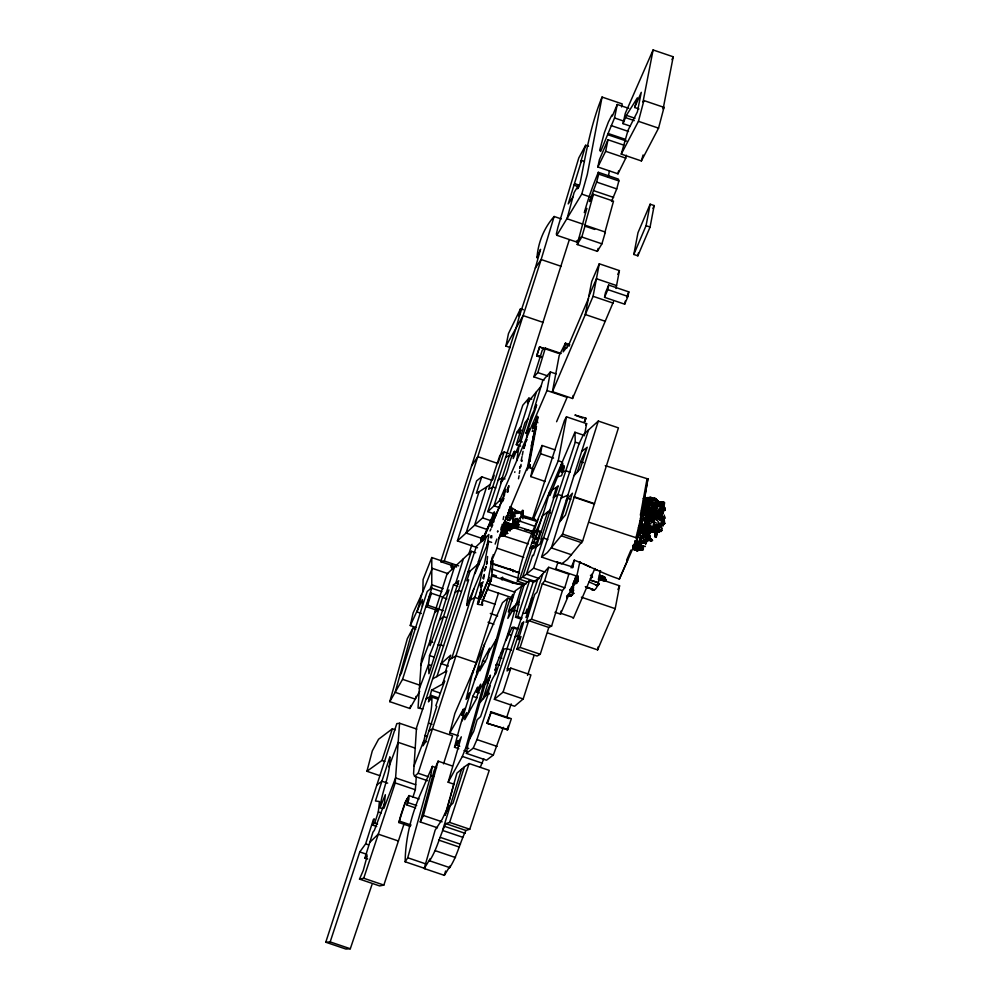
<?xml version="1.0" encoding="UTF-8"?>
<svg xmlns="http://www.w3.org/2000/svg" width="999" height="999" viewBox="0 0 999 999"><rect width="100%" height="100%" fill="white"/><g stroke="black" fill="none" stroke-linecap="round" stroke-linejoin="round"><path stroke-width="1.5" d="M425.287 868.606L405.157 861.775C405.419 837.424 411.8 813.336 421.603 791.308L432.33 766.395L436.65 767.856M662.724 523.476L664.697 523.538L663.411 520.854L664.697 523.538L663.773 522.827L664.26 519.917L661.438 519.33L659.977 520.167M514.373 522.415L515.871 518.394L514.16 526.361L512.899 527.784M496.428 514.61L487.812 511.675L499.475 500.724L526.585 437.837C527.572 426.186 533.928 416.009 536.6 404.907L531.293 416.258L525.924 433.454L528.459 428.758M572.639 594.03L573.601 593.044L571.64 591.845L569.855 592.444L566.783 597.839L568.256 594.28M637.3 538.561L636.188 540.646L635.963 545.629L638.324 543.468L637.787 540.134M648.663 513.711L649.75 511.376L648.426 512.3L647.489 511.638L648.026 508.304L645.554 510.839L644.792 509.515L645.891 508.703L646.64 509.74M641.445 530.556L641.495 533.154L643.044 533.941L643.019 535.464L643.681 534.565L642.956 537.762L643.681 534.565M649.35 529.245L650.461 528.234L650.174 529.732L647.677 528.921L644.442 524.562L646.54 523.876L648.388 520.579L649.999 519.792L650.711 516.908L651.935 518.194L650.873 520.167L652.322 517.719L654.083 517.782L652.522 516.071M419.73 691.345L409.902 708.491L389.772 701.66L395.154 692.307L399.8 675.749L401.311 673.338L422.315 606.393L422.427 599.487L410.277 625.561L416.021 627.522M410.277 625.561L413.136 612.887L422.852 591.758L423.101 579.52L431.78 557.542L441.845 560.963M643.306 508.316L643.768 505.944L645.729 506.281L645.779 507.967L648.776 507.942L648.713 504.233L650.474 502.06L651.623 505.019L651.523 507.455L650.486 508.254L653.221 505.169L655.868 506.543L659.153 505.419M649.462 512.824L650.262 510.651L648.363 514.935L645.704 516.308L646.553 518.006L645.916 520.104L643.618 520.904L643.344 519.667L641.545 519.517L640.009 521.466M431.78 557.542L431.768 588.211L402.56 679.32L395.154 692.307L415.272 699.138L416.059 696.378M510.139 517.744L509.565 520.504L507.567 519.905L507.192 517.844M648.938 513.124L650.087 516.108L648.938 513.124L650.262 510.776M656.568 531.518L655.494 529.795L658.291 530.931L657.18 531.543L656.905 530.644L655.819 531.655L655.868 536.638L656.93 534.552L656.53 532.767L655.494 530.956L653.808 530.382L656.568 531.518L660.564 531.168M653.546 517.869L652.547 516.795L654.757 516.833L650.736 518.956L648.601 522.752L647.827 521.578L644.692 522.627L647.502 518.394L648.326 518.006L648.813 519.642L646.865 520.167L645.791 516.933L647.377 518.993L648.326 518.006M637.287 548.751L637.1 551.123L638.311 550.149L637.287 548.751L637.1 551.123L640.122 549.35L640.434 542.757L638.623 542.07L636.55 543.244L636.813 544.655M637.125 546.141L638.836 547.315L640.371 544.318L639.535 546.99L640.434 542.757L637.125 546.141L640.122 549.35M491.645 537.887L491.795 535.739M511.313 516.995L510.539 517.332L511.163 515.671L511.088 517.919L507.417 516.945L505.844 518.918L506.718 515.646L503.683 526.673L501.923 529.258L498.876 538.523L497.015 548.151L491.858 560.402L488.049 580.107L477.497 604.108L478.409 604.42L482.505 605.007L481.693 603.546L491.371 579.42L493.131 560.689L491.858 560.402M601.96 579.47L601.997 580.344L601.96 579.47L600.149 579.432L600.649 580.344M427.522 780.694L414.585 776.31L413.561 773.825L416.508 727.771L476.411 546.341L488.848 534.49L487.1 545.192M517.407 513.036L515.272 512.387L518.581 512.112L514.135 513.536L512.787 516.795L511.363 515.709L512.125 511.126L510.389 507.804L527.697 466.483L535.739 423.626L534.952 430.094M504.97 490.284L502.859 498.913L492.345 523.651M649.075 498.938L648.076 498.926C649.225 495.454 644.767 500.487 643.206 498.663L647.814 498.426L650.287 496.928L653.446 499.001L654.233 498.002L655.294 498.426L657.929 501.061L657.067 500.174M657.305 527.622L657.242 528.995L656.231 527.46L658.94 526.311L649.025 526.248L648.139 527.072L651.798 529.345L653.059 528.908L653.096 527.122L654.732 525.624L656.93 526.236L655.844 527.784L652.21 528.346M507.767 514.385L503.821 523.326L502.959 528.583M534.702 424.8L535.289 425.262L534.365 427.31L537.986 416.808L537.25 421.453L536.5 420.129L537.2 416.358L537.612 417.357L532.517 428.921L533.641 423.888L532.979 428.608M549.712 491.508L537.774 519.53L532.105 537.487C541.183 524.138 545.292 507.017 549.712 491.508L574.924 432.242L583.553 435.164M422.864 708.965L418.032 708.041L421.416 659.727L427.497 634.865L447.065 573.913L471.428 551.286L475.736 552.747M641.346 528.633L641.42 527.46L640.659 528.071L641.346 528.633L641.42 527.46M654.77 525.886L654.832 524.912L653.821 525.836L656.93 526.236L653.895 525.724M642.32 550.274L643.418 548.201L642.32 550.274L640.172 548.801M655.669 516.745L655.831 518.294L654.757 517.919L655.956 518.469L652.397 518.768L651.473 521.378L648.838 521.49M518.581 512.112L518.031 513.311L514.135 513.536L512.562 513.011L512.087 511.988L512.799 511.55L513.349 514.735L511.863 514.373M650.224 511.65L649.35 511.5L652.422 510.864L652.422 508.741L651.51 512.212L655.182 505.494L654.283 505.594L653.646 510.164L651.036 513.124L650.224 511.65L651.947 510.177M646.528 526.548L646.615 525.262L645.329 525.536L645.092 526.71L639.947 527.884M432.729 678.821L445.467 671.665L449.225 659.79L451.748 658.341L470.304 600.299L470.566 596.59M639.035 546.665L639.597 545.941L638.511 545.691L638.611 544.33L638.836 547.315L639.984 547.514L639.522 550.062L638.311 549.25L634.353 550.162L636.575 547.802M513.099 520.204L514.273 521.078L512.637 522.602L513.449 523.801L513.973 521.903L513.174 519.63L514.135 521.216L512.749 523.713L510.302 524.413L511.388 525.174L510.801 525.636L508.166 526.023L512.662 525.349L514.373 526.673L515.896 525.724L517.02 523.401L517.37 518.431L518.319 519.68L516.645 522.352L515.322 527.747L514.622 528.309L513.349 525.799L512.287 527.897L511.688 525.499L512.075 523.913L513.349 523.414L512.1 524.975M642.644 532.729L642.832 531.068L642.644 532.729L641.171 532.28L640.159 529.87M367.744 859.053L364.872 858.079L367.245 855.818L363.261 870.479L359.515 879.095L363.723 878.246L395.217 782.929L399.575 723.239L396.803 723.626L325.774 942.219L345.904 949.05L350.299 948.75L371.953 884.677M412.924 797.09L415.347 789.759L416.271 777.01M511.85 513.936L511.363 515.709L512.387 515.259M503.608 530.544L501.86 530.556L503.259 530.756L504.795 533.066L506.593 531.381L504.795 533.066L504.795 535.052L504.32 535.801L502.997 533.891L502.01 536.201L500.711 536.026L501.136 535.314M645.329 546.528L642.457 546.028L639.148 542.307L641.907 538.274L641.82 535.976L643.044 533.941M658.453 504.707L657.417 505.207L656.106 503.221L648.376 501.635L644.105 503.721L646.765 501.823L646.565 499.562L644.467 501.098L644.218 499.887L643.543 500.786M643.93 524.438L645.267 524.562L643.718 524.762L644.78 523.676L647.015 524.25L647.102 522.09L642.569 524.999L643.818 525.499L644.842 524.587M511.388 525.174L509.84 525.586L508.866 529.358L506.068 531.88L504.383 530.581L505.332 527.185L503.508 525.836L507.592 525.349L507.23 523.039L507.904 525.249M515.397 510.139L515.284 511.55L515.397 510.139L510.576 507.055M640.659 528.071L642.869 525.112L641.708 525.973L641.808 527.26L643.581 531.368L641.146 530.656L640.297 529.383L638.736 529.982L641.77 530.144L640.134 531.318L641.833 529.957L642.207 531.468L641.833 529.957L643.119 530.257L642.207 531.468L643.169 533.316L644.043 534.552L645.779 534.677L644.043 534.552L644.767 532.679L644.043 534.552M656.83 530.731L654.72 536.625L656.081 537.362L655.744 534.602L656.83 530.731L651.698 529.782M508.828 512.237L508.766 512.962L507.979 512.649L508.828 512.237L507.729 515.434L512.375 516.258M572.027 594.73L570.679 595.454L571.128 596.066L571.528 594.892M642.145 523.014L642.17 521.74L641.171 521.803L640.334 522.252L641.895 523.464L639.697 523.851L640.334 522.939L642.145 523.014L641.171 521.803M656.73 511.351L656.618 512.649L656.73 511.351L655.606 510.839L654.869 513.911L652.222 513.548L654.058 515.109L656.48 514.473M522.302 514.66L522.427 510.214L522.814 515.496L535.339 519.48M604.383 580.968L605.844 580.819L604.882 577.31L600.149 579.432L603.958 580.918L605.544 579.87L602.335 580.382L601.723 579.108L602.734 576.81L599.412 575.886M382.892 808.691L380.02 807.716L385.339 794.717L383.941 808.303L395.579 777.909L415.709 784.739M647.677 528.921L647.764 527.947L645.329 525.536M532.779 468.806L528.171 467.307L534.702 432.667L532.667 438.623M376.685 826.485L372.377 825.024L374.7 823.026L378.309 811.962L379.408 801.523L375.462 800.986L389.885 756.792C390.621 774.675 381.993 790.396 380.02 807.716M483.266 535.988L482.305 536.251L482.967 538.286L483.266 535.988L485.489 536.75L482.117 536.788L480.694 541.933L481.568 539.098L481.043 540.434L482.305 540.871M438.399 697.864L431.206 695.416L428.484 701.885L431.618 690.147L442.495 684.103L444.73 681.031L435.826 705.719L436.738 706.443L425.237 742.419L422.952 745.803C425.562 729.382 432.779 714.26 431.793 697.102L437.537 699.05M604.557 577.922C606.056 577.697 602.085 576.96 600.761 576.498L604.557 577.922L604.62 577.272L601.823 577.322L599.912 576.011L600.174 574.987M652.884 530.132L654.845 533.229L655.544 533.054L654.72 536.625M656.455 535.839L655.044 535.614L656.081 537.362L655.544 533.054L655.119 534.902L656.593 536.613M644.904 539.735L646.54 541.495L645.504 541.745L644.904 539.735L647.739 539.035L649.313 540.097L646.728 538.136L645.454 535.739L643.194 535.789L644.655 533.591L650.374 536.863L648.101 534.415L649.025 535.789M654.083 529.782L657.754 531.068L659.702 530.257L657.255 529.595L657.429 527.047L658.653 525.998L658.491 527.272M512.649 511.288L511.163 511.051L511.313 509.702M429.533 655.569L428.571 664.56L428.921 673.713L458.778 580.706L453.496 584.852L443.544 616.645A74.113 7.655 -71.3 0 1 432.092 649.238L429.533 655.569L433.853 657.03M507.992 518.231L507.567 519.905M526.585 437.837L546.977 390.534L550.374 371.953L556.118 373.901M654.982 530.569L654.245 528.184L653.396 530.219L658.915 530.257M511.213 517.532L512.999 516.558L511.213 517.532L511.326 516.633M642.207 531.468L641.783 530.457L641.171 532.28L643.468 530.819L643.169 533.316L648.126 537.587L649.825 537.05L649.288 537.674L648.613 535.988L646.803 535.427L645.179 536.201L644.492 534.64M644.293 533.191L644.417 532.117L645.304 534.29L642.22 530.956L644.805 530.719L645.179 532.242L645.641 531.256L644.417 529.645L642.906 530.619L643.581 531.368L643.069 529.994L644.742 529.033L644.567 526.261L645.092 526.71M645.591 539.547L648.613 539.51L650.923 541.133L650.749 540.147L650.337 541.133L652.459 540.409L650.299 538.486L652.459 540.409L651.086 540.871L649.163 539.423L647.677 540.509L645.591 539.547L646.852 540.771L646.003 541.021L645.641 544.63M661.438 519.33L662.587 517.407L662.612 520.879L659.228 519.542M506.343 526.248L506.493 525.024M647.215 535.064L649 537.325L650.112 536.788L648.588 534.065L648.476 530.706L649.962 529.482M513.349 514.735L511.975 513.873L512.125 511.126L511.163 511.051L510.389 507.804M491.995 571.703L492.47 567.919M634.665 548.538L635.027 540.796L635.864 542.944L633.054 545.342L633.628 546.79L634.889 546.678L635.302 548.813L634.665 548.538L636.775 549.038M640.434 544.642L640.434 542.757M602.335 580.382L604.645 580.357L605.019 577.772L602.996 577.534L602.11 576.261L601.023 577.01L602.697 575.836L600.237 576.86L601.56 576.773M655.706 534.977L655.856 533.828L655.119 534.902M507.405 668.556L507.092 670.953L510.789 668.106L530.919 674.937L523.189 698.963L514.61 706.256L494.355 699.3L515.147 636.638L518.119 635.926L507.405 668.556L510.277 669.542M504.795 489.398L503.621 496.453L504.82 489.522M499.213 538.498L500.437 535.089L504.32 532.43L501.173 532.567L503.996 532.167L503.971 533.628L503.171 533.154M572.639 567.819L573.488 563.948M644.343 499.925L647.889 478.908L637.524 537.737L619.467 579.045C604.008 574.188 589.373 566.058 574.263 560.139L572.727 567.057L556.705 561.925M646.178 537.637L646.84 537.212L645.941 536.301L646.091 538.274L647.739 539.035L645.891 539.46L645.504 541.745M481.58 539.435L482.455 539.885L482.317 538.973L482.879 540.097L482.255 539.423L483.141 537.275M505.044 490.297L504.383 495.329L504.233 494.006M648.751 510.264L648.95 508.691L655.257 505.794M655.182 506.268C655.394 508.116 654.632 505.469 656.206 506.218L656.905 507.517L656.518 506.381L652.459 504.782L656.106 503.221L655.794 500.212L653.483 499.413L651.111 500.949L652.871 500.749L653.059 499.3L651.111 500.949L651.623 497.627L649.562 498.326M514.622 528.309L514.198 526.223L515.934 527.36L514.622 528.309L514.198 526.223M600.374 570.641L598.339 579.57M654.108 507.417L654.308 505.944L651.623 505.019L650.611 503.421M661.813 529.97L661.962 528.933M473.813 588.985L470.304 600.299M663.573 505.856L664.21 504.283L663.124 501.723L660.489 504.258L656.493 504.033L658.428 502.372L661.8 501.785L664.535 502.797L663.124 501.723L660.814 502.909L661.201 504.383L662.474 504.557L664.535 502.797L662.737 506.63L660.139 506.293L659.59 505.232M511.388 524.787L512.312 524.775L506.593 524.637L506.443 525.636L507.042 523.913L505.044 529.482L506.256 530.556L505.669 531.53M633.915 547.489L633.004 548.851L633.915 547.489L633.391 546.403L632.866 547.015M503.396 727.334L493.344 755.019L486.513 760.214L466.383 753.383L467.807 745.192L503.558 618.918L509.078 601.723L512.712 594.48L512.212 599.45L508.341 611.9L519.318 601.398L515.546 617.245L521.303 619.193M528.296 465.934L529.133 466.221L529.308 464.997L530.382 464.685L529.133 466.221L530.519 467.757M486.813 563.473L487.587 556.505M478.708 564.847L479.208 561.438L478.459 561.463C474.113 576.086 468.194 590.059 466.77 605.469L484.365 564.26L488.723 541.383L491.658 542.382M512.287 527.897L512.662 525.349L514.223 524.962M528.546 466.021L529.27 461.088L529.895 461.301M545.229 481.493L530.856 476.61L540.609 453.733L542.032 445.479L554.969 449.862M640.721 543.768L642.357 542.932L643.606 539.497L646.54 541.495L644.755 541.883L643.93 543.256L640.109 543.244M648.975 516.545L649.188 515.234L647.989 515.009L646.303 518.181M513.349 520.204L513.761 523.526L513.361 522.19L512.637 522.602L513.886 522.702L513.449 523.801M431.206 695.416L430.494 699.949L431.793 697.102M649.899 508.941L643.206 508.916L642.744 510.701L644.08 511.151L647.964 507.342L649.675 507.917L649.899 508.941L645.366 507.867L644.467 509.015L645.754 509.328L645.366 507.867M505.831 490.497L506.031 489.285M504.62 523.051L507.692 524.75L504.62 523.051L504.907 521.316L516.608 526.673M508.016 529.308L510.189 530.656L509.602 529.47L508.016 529.308L508.229 530.444L510.189 530.656M663.773 522.827C665.709 520.154 663.036 519.955 664.697 523.538M507.292 529.495L508.866 529.358L507.292 529.495L507.092 530.706L508.316 527.185L510.801 525.636L505.444 527.897L505.157 526.798L506.081 526.048L504.42 525.199L503.821 523.326M645.117 505.332L645.317 504.133L647.464 502.672L650.474 502.06L647.477 502.872L646.278 502.185L645.554 503.596L642.707 504.882M658.391 527.559L658.653 525.998M658.254 525.949L658.353 526.71L660.589 526.298L658.753 528.146L658.728 527.26L660.214 526.648L661.363 521.503M651.473 521.378L649.924 518.806L649.45 520.442L651.473 521.378L651.66 520.254M488.573 580.544L489.085 577.559M517.295 452.347L514.423 451.373L513.199 458.553L519.318 444.543L516.645 460.914M648.601 522.752L650.711 516.908M651.635 528.608L651.336 530.294L653.059 528.908L652.797 530.094L650.174 529.732M660.551 507.305L661.151 506.056L660.489 506.88L660.489 504.258M405.157 861.775L407.729 857.766L430.756 775.461L432.33 766.395M497.714 531.868L497.889 530.844L497.415 531.668M655.943 503.046L655.806 501.198M656.393 511.476L656.106 513.111L655.406 511.8L656.393 511.476L662.1 512.949L661.226 511.388L659.889 511.213L662.861 510.227M522.727 510.939L523.351 510.551L522.614 515.034M653.933 520.354L653.358 522.952L656.156 515.284L658.453 513.698L659.989 514.348L656.156 515.284M486.588 564.522L487.025 562.025M507.342 529.732L506.481 530.919L506.63 529.832L507.067 532.155L506.006 532.392L505.294 534.153L505.569 532.654L506.83 531.98M646.553 518.006L647.689 515.784L648.351 517.544L645.916 520.104M649.675 511.613L647.989 515.009L651.086 516.171L647.24 516.033L647.377 518.993L644.517 518.419L642.195 515.222L641.246 515.434L641.595 518.531L642.469 519.767L644.455 519.53L644.967 520.704L645.591 517.657L644.517 518.419L642.894 515.934M655.594 536.076L655.282 534.79M500.811 529.782L501.311 527.06M535.826 421.228L536.213 419.118M643.406 510.576L644.417 512.2L643.406 510.576L648.563 512.062L649.874 510.801L649.375 511.613M643.144 505.981L643.955 504.395L645.317 504.133L644.48 505.244L645.242 506.968L647.477 506.818L648.713 504.233M507.992 489.36L507.455 492.245L508.728 485.776L507.455 492.245L508.566 487.137M518.206 524.05L518.643 524.999L518.206 524.05L517.295 524.55L517.619 525.649L518.219 524.288L518.643 524.999L517.295 524.55L518.056 521.815M501.723 527.222L502.297 524.163M503.146 519.58L503.721 516.52M613.486 301.686L572.577 398.489L552.447 391.658L559.203 355.482L565.434 343.156L569.755 344.618M572.577 398.489L573.139 395.467M644.805 530.719L644.255 531.48L642.906 530.619L644.879 527.497L642.257 528.271L639.123 526.935L641.67 525.412L640.784 527.759L639.248 527.897M480.507 593.019L481.068 590.047M522.34 455.157L523.064 451.311M566.495 416.833L564.46 420.454L532.917 517.582L533.291 519.517L558.266 460.751L566.495 416.833L586.625 423.663L584.353 435.776M644.33 540.609L643.905 542.857L642.357 542.932M483.628 579.058L484.365 575.162M645.404 503.184L644.018 505.307L643.806 503.908L645.404 503.184L644.018 505.307L643.806 503.908L645.404 503.184L646.453 504.27M665.147 508.641L662.637 506.168L660.839 506.468L662.012 505.881L665.147 508.641L664.822 510.402L659.64 509.877L657.367 510.876L656.318 509.59L656.78 507.092L655.444 507.03L654.407 508.404L653.571 507.917M415.634 807.966L407.005 805.032C410.564 783.815 399.375 821.228 398.876 822.552L410.389 826.448M483.004 567.432L480.207 580.544L418.156 773.263L414.585 776.31M474.525 680.107L477.809 673.126L479.27 666.246C470.467 693.081 461.188 719.58 454.533 747.277L458.853 748.738M519.293 473.489L519.88 470.442M520.454 467.407L521.041 464.36M502.035 580.007L502.584 577.135M621.603 106.943L622.19 103.896L602.06 97.065L587.287 174.525L581.755 194.106L556.843 235.302L576.972 242.133L580.107 237.038M530.856 476.61L532.542 467.794L542.032 445.479M525.973 584.053L517.345 581.131C520.704 559.615 528.946 539.298 537.774 519.53M565.434 343.156L563.174 351.873L568.931 344.455L588.486 298.426M608.279 176.798L609.44 170.717M552.447 391.658L593.081 296.303L599.288 263.786L619.405 270.617L616.008 288.486M548.951 495.479L549.999 495.454L559.927 470.879L561.088 464.76M604.557 297.34L605.419 292.807L608.691 285.065L628.821 291.895L627.946 296.441L624.687 304.171L604.557 297.34L607.817 289.61L608.691 285.065M664.023 107.38L663.111 108.966L673.226 56.781L653.096 49.95L642.981 102.135L643.893 100.549L664.023 107.38L658.553 128.147L641.383 160.939L621.253 154.108L628.046 130.232L637.387 111.876L641.271 92.333L634.64 107.48L638.948 108.953M633.828 254.458L637.974 232.717L650.149 204.196L654.17 205.557L650.074 227.048L637.849 255.831L633.828 254.458L646.053 225.687L650.149 204.196M624.687 304.171L625.262 301.149M637.849 255.831L638.411 252.934M547.627 632.904L597.614 649.874L598.189 646.828M597.614 649.874L615.197 608.666L619.567 585.789L600.449 579.308M518.493 478.758L519.08 475.761M573.438 585.651L575.137 582.792L573.438 585.651L573.526 588.174L572.215 589.323L573.751 590.372L572.777 588.923M554.994 612.237L560.514 614.11L576.823 576.161L579.82 561.95L581.156 563.136M640.384 515.072L646.378 482.554L647.127 479.045L647.889 478.908M662.774 510.477L664.822 510.402L662.774 510.477L662.562 509.403L659.64 509.877L659.165 511.75L662.1 512.949M477.497 604.108L481.918 584.939L481.93 586.088M504.42 523.314L505.182 520.766L503.771 524.562M525.374 442.832L524.175 448.176M654.607 516.92L654.982 515.097L657.567 513.411L662 513.661L661.425 514.31L661.438 512.05L654.869 513.911L654.507 513.111L655.481 512.837L655.756 514.26L654.32 512.25M660.926 518.743L662.05 517.507L661.825 514.997L661.001 517.307L656.818 515.684L658.453 515.047M523.613 448.588L525.162 444.105M647.964 507.342L646.715 507.504L646.503 508.516L645.342 506.318L643.493 507.529M518.319 519.68L517.32 523.114L516.645 522.352M617.257 104.47L612.362 116.009L611.937 115.072L608.366 122.065L604.395 132.642L599.675 150.374L600.674 151.423L614.535 117.957L617.257 104.47L628.758 108.367M660.039 514.985L660.464 518.206L659.09 519.068L661.475 515.072L661.001 517.307L658.853 515.709L657.704 516.995L657.454 516.033L659.303 515.259L658.141 515.134M510.239 347.552L505.931 346.079L508.466 333.604L520.529 308.778L523.401 309.752M490.297 581.918L490.709 580.257M626.348 155.245L625.761 158.129L617.981 173.814L597.852 166.983L605.631 151.299L607.979 139.76L623.801 145.13M560.514 614.11L561.163 610.913M656.543 535.551L656.867 533.941M492.482 521.278L494.23 514.597L495.154 515.122M663.811 517.919L662.861 518.456L664.672 518.206L662.849 518.244L664.672 518.206L662.849 518.244L664.647 517.37L664.21 515.034M597.852 166.983L599.388 159.728L607.979 139.76M617.981 173.814L618.593 170.916M638.948 549.637L639.148 548.651L638.311 550.149M491.133 578.384L491.895 574.825M521.166 460.664L522.052 456.531M584.914 421.128L585.864 418.169L584.415 421.765L585.864 418.169L574.9 415.047L582.729 418.156M492.245 556.992L490.796 563.598L491.845 559.815M630.207 126.086L623.026 123.639L625.274 113.424L653.096 49.95M645.816 529.745L646.99 527.035L646.316 528.121L647.002 528.821L647.764 527.947L647.24 530.082L648.176 529.882L647.764 527.947L645.816 529.745L645.354 529.058L646.653 526.573M482.642 541.283L482.954 539.935M491.67 522.502L494.193 511.938L483.341 538.898L490.546 522.415M646.378 537.025L646.091 538.274L644.555 538.086L645.454 535.739L646.852 537.849L652.459 540.409M507.879 530.032L507.517 526.86M507.729 529.87L509.178 530.294L509.602 529.47M508.603 511.288L509.065 509.315M647.015 524.25L647.277 523.151L645.554 525.074L644.442 524.562M657.567 513.411L658.666 514.36L661.188 513.099L661.438 512.05L660.039 512.812M407.005 805.032L408.853 799.275L408.966 795.579L405.094 802.509L400.986 814.66A35.852 3.696 -71.3 0 0 398.876 822.552M508.166 528.846L509.652 528.021L507.979 529.383L508.578 527.11M598.314 421.054L562.537 534.09L547.327 552.597L541.545 557.067L561.675 563.898L567.457 559.428L582.654 540.921L618.431 427.884L598.314 421.054L583.478 434.478L578.97 443.993L541.545 557.067M648.613 512.587L646.84 514.373L647.989 511.825L649.75 511.376M483.878 597.752L491.371 579.42L490.584 580.819M512.974 570.691L513.099 571.603L512.974 570.691L491.97 563.811M648.426 512.3L646.341 514.497L645.304 513.211L645.741 511.438L647.052 513.623L646.341 514.497L644.343 514.36L644.13 512.737L645.741 511.438M459.74 746.253L456.868 745.279L458.079 740.471L454.533 747.277M520.529 308.778L518.731 315.846L520.392 312.6L516.196 327.572L440.721 561.65L456.531 567.02M508.641 527.122L509.79 526.585L509.727 525.511L509.203 527.397L509.727 523.926L510.139 525.062L507.704 522.864L508.016 524.625L508.828 523.701L511.101 524.75L509.727 524.875L509.727 523.926L509.54 524.55M479.358 692.819L476.486 691.845L477.684 687.112L472.777 696.328L468.144 713.573L464.735 719.68L466.67 712.662L461.75 721.191M642.582 512.225L642.819 511.301L643.905 511.538L642.582 510.864L644.168 511.338L643.244 511.625M599.575 578.196C598.438 581.643 597.24 591.845 591.82 589.959M652.871 500.749L653.483 499.413L655.794 500.212M458.416 735.826L449.8 732.904L454.845 713.523L502.447 602.759L507.804 598.239L510.676 599.213M464.423 766.845L456.943 773.114L444.992 815.309L448.239 807.704L453.022 803.071L464.423 766.845L469.093 763.536L489.223 770.366L469.755 829.245L465.934 830.469L445.804 823.638C439.747 835.738 437.112 849.312 429.582 860.801L449.712 867.631C457.242 856.143 459.877 842.569 465.934 830.469M594.705 229.433L584.64 226.024L585.239 225.25L605.369 232.08L601.922 243.831L597.352 251.348L577.222 244.518L586.8 208.404L584.353 212.6C588.074 198.789 592.869 185.614 598.326 172.303L618.456 179.133L618.868 180.944L616.745 188.898L611.5 201.511M598.326 172.303L598.738 174.113L596.615 182.068L589.46 201.561L593.381 194.318L613.511 201.149L604.77 232.854L605.369 232.08M597.352 251.348L598.126 248.401M531.218 445.929L534.702 432.667M488.661 652.285L489.76 648.114L482.717 660.714L479.72 670.941L486.913 658.341L488.661 652.285L496.391 639.235L507.804 598.239M621.253 154.108L638.436 121.316L643.893 100.549M652.384 500.949L650.724 500.449L651.036 499.3L652.609 500.836M379.857 775.674L366.92 771.278L372.302 750.886L378.559 739.26L392.37 728.808L395.254 729.794M602.06 97.065C590.684 124.725 585.764 154.37 579.994 183.741L578.945 186.838L577.522 188.811L578.733 184.827L574.125 192.532L567.032 218.744L582.842 224.113M593.381 194.318L584.64 226.024M453.921 784.19L448.164 782.242L461.313 736.825L456.868 745.279M450.561 796.278L454.021 783.466M602.909 577.434L604.62 577.272L601.76 578.159M421.728 594.555L417.058 611.975L421.366 613.436M514.735 527.422L515.934 527.36L515.322 527.747L516.196 525.374L517.707 528.134L518.631 524.587L517.594 521.915M635.089 542.757L635.439 541.47L634.677 541.421L635.214 543.394L633.703 544.692M647.951 497.427L647.389 499.587L648.264 500.212M640.859 531.605L640.309 533.666L638.386 535.064L641.82 535.976M437.5 827.809L420.242 821.952L434.028 770.866L438.124 761.163L452.497 766.046M420.242 821.952L423.426 815.471L438.124 761.163M429.582 860.801L430.094 858.903L424.225 868.518L444.355 875.349L449.5 866.932M446.291 812.162L450.199 797.677M449.712 867.631L450.224 865.733M650.724 500.449L654.008 499.95L654.382 498.551L656.293 498.813L655.369 498.751L654.957 500.137L656.755 500.287L654.857 500.586L658.166 500.774L655.219 502.085M663.274 510.664L663.798 508.703M468.044 698.388L469.53 692.956L466.071 699.387L472.977 670.991M517.494 611.338L514.622 610.364C509.877 629.37 503.596 647.389 496.053 665.334L496.69 664.31L499.575 665.284M547.827 539.547L543.518 538.074L540.946 539.023L550.399 509.877L542.32 516.096L534.115 541.883L531.818 542.944L519.655 579.258L517.345 581.131M644.929 533.641L644.705 534.428L646.353 535.576L649.063 535.614L645.754 533.366L645.304 534.29M399.8 675.749L412.912 628.196L415.784 629.17M487.375 684.178L490.434 675.199L483.079 698.838L488.811 692.295L480.594 716.583L477.135 719.804L473.738 731.305L469.58 738.998M533.866 582.167L529.258 580.644L521.753 586.288L514.21 610.938L514.622 610.364M389.772 701.66L407.317 638.686L412.912 628.196M409.902 708.491L410.739 705.494M515.896 525.724L517.445 525.711M501.923 529.258L503.533 525.174M476.56 672.589L484.503 644.293M520.054 519.817L521.603 513.861L518.081 512.549M496.391 639.235L465.859 747.564L462.362 756.43L448.164 782.242M646.203 504.358L646.79 502.497L647.752 502.947L645.391 500.112L646.54 499.825M644.343 514.36L644.08 515.334L647.839 514.298L647.652 513.186M634.64 107.48L637.374 97.827L626.398 115.347L623.026 123.639M521.066 513.561L521.665 514.36L522.302 512.112L520.442 512.612L522.789 512.986L515.259 510.364M635.014 546.353L635.077 549.075M651.523 518.556L652.984 516.62M641.383 160.939L643.081 154.97M508.441 453.471L504.133 451.998L499.9 455.369L488.636 489.273L492.819 486.963L495.691 487.949M424.225 868.518L435.127 830.169L442.107 819.467L446.128 810.963M444.355 875.349L445.591 871.016M662.05 519.28L662.587 517.407L664.198 520.354L663.074 521.028M508.528 527.847L508.941 526.448M480.157 702.359C488.224 694.043 489.298 681.743 496.066 673.114L503.946 649.013L507.017 648.626L511.326 650.087M468.144 713.573L476.298 699.063L480.644 684.153L476.486 691.845M496.69 664.31L494.942 670.379L496.528 668.331L494.617 674.4M649.213 533.816L647.851 533.154L647.989 534.053L649.425 533.079L647.265 533.216M577.222 244.518L581.793 237L585.239 225.25M464.622 715.958L461.738 714.984L463.474 709.04L449.8 732.904M480.257 767.332L483.778 758.853M572.777 197.215L568.206 203.908L581.568 160.552L584.44 161.526M511.988 527.46L511.413 529.333L509.777 528.896L511.675 529.158M662.312 510.801L663.386 512.699L662.325 514.66M487.812 511.675L522.777 405.244L528.921 398.139L531.793 399.113M536.713 418.906L537.2 416.358M588.561 146.241L585.676 145.267L580.669 162.138L581.568 160.552M550.374 371.953L542.707 380.731L541.058 386.226L528.995 400.886L519.093 432.38L520.941 429.757L516.296 444.68L520.616 446.141M600.399 571.016L599.85 570.941M644.692 522.627L647.027 522.564L647.34 520.392L649.999 519.792L647.502 518.394M548.801 627.447L540.247 654.258L537.062 656.031L516.933 649.2L520.117 647.427L528.671 620.616L531.48 619.23L542.282 583.766L544.617 580.956L548.713 567.307L568.843 574.138L564.747 587.787L562.412 590.609L551.61 626.061L548.801 627.447L528.671 620.616L526.086 622.377L534.727 594.368L536.925 592.245L542.857 573.726L548.713 567.307M519.555 315.447L535.339 268.019L540.546 249.325L536.987 257.817C538.061 242.557 543.98 227.959 554.145 216.496L561.326 218.931M554.145 216.496L541.146 259.528L444.28 561.001L440.721 561.65M498.401 462.038L569.343 239.648M529.133 466.221L529.632 465.109M519.855 444.842L536.388 391.933M534.24 408.666L541.058 386.226M535.277 430.244L536.438 426.411L529.857 461.288L529.02 461.725L529.27 461.088M372.377 825.024L374.288 818.893L373.451 819.355L365.634 843.88L359.765 851.935L330.169 941.92L325.774 942.219M543.931 380.294L533.866 376.873L537.837 372.577L545.342 348.114L561.163 353.484M516.296 444.68L519.405 440.959L524.987 422.689L528.371 418.281M513.861 606.493L512.674 610.352L507.854 618.369L510.164 610.164L513.036 611.138M518.781 601.86L524.1 584.977M577.372 472.003L580.544 461.638L587.187 447.177L580.194 468.931L573.963 475.724L551.361 547.914L571.49 554.757M364.872 858.079L372.977 832.092L374.35 830.369L384.365 803.72M644.43 541.633L643.93 543.256L645.017 541.558M480.507 585.439L482.105 582.667L480.656 585.776M487.862 693.381L490.197 685.801M529.557 580.706L517.757 616.62L515.546 617.245M635.776 549.912L636.088 548.888L635.851 550.137L634.353 550.162L635.764 548.389L636.863 549.288M652.01 500.437L651.061 500.187L651.835 497.664M658.016 518.144L656.58 517.12L656.143 518.444L659.952 524.4L657.454 526.523L654.807 524.3L657.854 526.81L657.23 528.846L658.091 529.545M489.997 484.527L486.513 487.062L474.6 525.237L457.392 540.909L477.522 547.739M654.557 507.542L655.182 505.494L650.324 507.754L651.435 508.991L653.633 508.616L651.947 507.579L652.21 508.528M486.513 487.062L479.033 491.77L466.071 533.041L481.893 538.411M463.436 558.641L455.806 582.979L458.678 583.953M533.866 376.873L542.257 350.199L545.342 348.114M515.147 636.638L522.864 613.423L525.586 613.224L526.96 609.178L528.034 609.028L531.306 598.975L532.592 597.689L525.973 617.482L528.346 615.234M573.963 475.724L588.548 429.895M560.988 520.204L567.869 498.276L572.427 493.206L565.422 515.022L559.428 522.127M436.363 610.077L426.298 606.668L430.07 594.717L431.406 593.244L441.471 596.653M426.298 606.668L427.622 605.194L431.406 593.244M432.742 642.295L429.857 641.321L430.082 645.641L439.448 620.079L448.938 589.922L442.569 597.414L433.953 624.6L429.857 641.321L420.616 665.446M461.538 769.367L442.557 830.431L462.687 837.262M646.54 523.876L647.102 522.09M457.392 540.909L476.635 480.844L481.743 476.835L491.795 480.244M445.954 593.818L454.208 567.832M478.459 561.463L486.363 536.488M522.302 512.112L522.102 512.749L523.214 510.564M528.921 398.139L527.422 402.809L528.995 400.886M511.663 601.535L515.022 590.971L521.753 586.288M554.695 496.715L558.266 485.839L556.468 487.45L553.134 497.889L557.979 494.443L575.287 442.145L574.924 432.242M468.668 554.607L471.965 544.318M492.744 479.67L494.155 475.262M504.133 451.998L482.579 517.894L474.6 525.237L487.537 529.632M536.663 355.981L539.585 346.94L536.663 355.981L540.971 357.442M520.766 426.748L516.858 432.305L500.661 482.692C509.465 474.225 507.817 461.188 514.423 451.373M449.225 659.79L450.711 655.169L441.171 663.623L448.351 666.058M479.12 597.077L480.906 591.508M472.327 674.375L498.513 592.981M528.284 582.18L519.655 579.258L526.448 574.188L532.617 555.219L533.429 555.644L547.577 512.075L550.461 513.049M531.306 598.975L537.799 579.058L542.857 573.726M494.355 699.3L503.059 692.132L510.789 668.106M516.933 649.2L520.991 636.55L518.294 639.685L523.788 621.865L521.89 623.226L517.432 636.388M501.673 481.356L494.018 505.819L499.762 507.767M443.531 763.848L452.572 735.776L432.442 728.945L428.946 730.856M549.587 510.964L553.933 497.614M602.11 578.846L604.245 579.957L605.019 577.772M442.495 684.103L446.803 670.941L445.467 671.665M534.34 535.239L531.818 542.944L537.562 544.905M536.101 546.715L533.229 545.741L532.629 546.503L522.589 577.172L535.539 581.568M571.703 586.913L570.192 589.572L571.166 590.621L570.304 590.347L570.666 589.223M366.92 771.278L382.005 760.426L392.37 728.808M481.743 476.835L476.361 493.269L479.033 491.77M419.98 707.991L471.428 551.286M436.875 676.71L468.681 579.77L466.833 580.819L470.029 571.141L477.422 564.56M505.244 531.256L505.044 529.482L504.383 530.581M557.442 476.835L561.55 475.724L564.323 467.445L564.06 465.684L561.288 472.34L562.937 463.711L559.927 470.879M486.813 723.201L491.208 711.862L511.338 718.693L507.754 729.632L486.813 723.201L507.754 729.632M522.864 613.423L533.179 582.055L537.799 579.058M487.637 722.801L491.208 711.862M506.93 730.032L508.279 725.936M527.534 675.386L534.053 655.531M575.074 577.859L575.786 581.618L575.324 582.055L574.35 580.481L572.827 583.866L576.573 583.341L577.797 581.63L573.826 582.092L576.573 583.341L573.851 583.553M359.515 879.095L379.645 885.926L383.853 885.077L404.208 823.426M541.758 538.686L539.984 544.068L536.5 546.59M469.093 763.536L449.625 822.414L445.804 823.638M422.315 606.393L427.247 591.458L430.107 589.073L431.668 584.765L443.169 588.673M525.387 442.994L526.698 439.872M538.049 539.635L535.177 538.661L538.236 531.243L540.372 531.068L534.977 547.577L532.217 548.713L533.229 545.741M466.383 753.383L473.214 748.189L476.948 739.572L514.073 627.31L518.394 628.771M506.805 717.07L511.176 703.87M539.398 578.583L526.448 574.188L533.591 568.181L557.979 494.443L562.287 495.904M555.569 569.442L557.904 562.487M646.852 531.605L645.641 531.256L646.852 531.605L646.84 530.344M642.694 531.093L644.567 526.261L640.771 530.919L643.131 530.569L644.642 532.929L641.97 530.107L641.383 530.719M507.729 515.434L510.002 508.379L512.375 509.652M513.161 519.218L513.923 517.007M652.921 505.294L657.866 504.57L656.243 503.021L655.394 504.857L656.243 503.021L656.493 504.033M484.99 594.705L481.693 603.546M652.559 501.585L650.936 500.499L649.712 501.885L651.623 497.627L650.174 500.761L649.737 500.024M647.989 511.825L647.839 514.298M502.684 532.405L503.259 530.756L504.982 531.331L505.581 532.679M604.695 579.757L605.844 580.819L604.395 579.607L605.019 577.822M482.305 536.251L481.306 538.286M642.819 511.301L647.489 511.638L648.95 508.691L647.315 512.112L646.927 511.113M645.154 533.166L644.705 534.428L649.063 535.614M662.262 511.113L662.949 510.489M492.357 521.316L494.605 512.487M654.008 499.95L654.62 498.239L653.121 499.712M660.214 526.648L662.275 523.476L661.887 520.829L659.44 517.994L663.686 523.538L659.777 524.937M632.767 548.726L634.015 546.915L636.338 548.426M660.526 526.535L660.826 525.699L661.937 528.209L660.376 530.019M656.331 508.329L655.157 508.716L655.469 510.289L656.78 507.092L655.444 507.03L654.407 508.404M507.455 525.187L507.23 523.039M526.111 441.308L526.848 439.373M650.923 541.133L651.56 539.435L650.574 538.761M388.861 766.845L398.176 742.344L415.422 748.201M643.144 513.374L643.993 511.725L642.844 512.862L644.08 512.612M644.555 515.172L645.416 514.585L645.254 515.809L646.815 515.472L643.044 514.722L641.246 515.434L642.644 515.297L643.406 513.286L647.514 509.128L647.976 510.277M535.539 422.639L537.175 419.817M645.666 528.234L645.354 529.058L646.341 529.27L647.34 528.009M419.355 688.561L428.571 664.56L431.443 665.534M514.76 472.415L514.86 471.753M482.367 583.641L483.129 581.655M648.339 500.487L650.024 500.936L646.565 499.562L646.765 501.823L647.851 502.872L645.666 502.859L645.504 499.75M414.011 765.971L423.763 740.771L426.635 741.745M648.139 527.072L647.827 521.578M663.498 519.48L664.035 520.267L663.423 519.655L664.497 518.369M634.877 547.452L634.278 548.975L635.014 547.702M645.292 508.891L645.342 506.318L643.968 507.567M662.861 520.479L663.136 518.119M450.824 567.12L451.91 564.373M481.306 597.602L487.987 580.869M503.808 534.29L504.32 535.801L506.106 532.392L505.194 532.305L505.294 534.153M482.742 578.196L484.228 574.45M574.263 560.139L571.103 567.894M491.633 519.143L482.967 538.286M422.852 591.758L432.267 568.319L448.076 573.688M484.752 570.466L486.138 567.032M602.247 576.935L602.697 575.836M643.468 530.819L643.294 531.318M660.839 506.468L662.012 505.881L658.516 510.614L659.165 511.75L662.687 511.426L662.137 510.177M653.358 526.985L654.832 524.912L654.882 526.311M484.165 571.041L486.014 566.52M504.483 523.139L502.522 527.947L503.758 526.323L504.045 527.959M651.435 508.991L650.312 511.001L652.422 510.864M502.897 498.126L493.019 521.64M652.497 529.045L649.65 528.671L648.176 529.882L645.829 528.546L645.017 530.506L643.581 530.831M502.659 501.411L504.008 498.176M493.818 515.521L494.493 512.537M626.635 297.053L628.821 291.895M520.579 466.171L519.692 468.269L520.616 465.846M512.025 528.558L512.849 526.598M474.925 573.713L488.723 541.383M652.959 208.416L654.17 205.557M645.816 511.263L645.891 508.703L647.489 511.638M617.944 589.597L619.567 585.789M599.288 263.786L591.733 281.418L585.264 314.51L605.394 321.341M588.886 296.353L596.428 278.721L616.558 285.552M496.903 538.998L495.142 544.093M617.794 274.375L619.405 270.617M626.623 560.164L630.943 550.087M655.918 506.993L654.532 507.904L655.918 506.993L657.017 508.354L656.78 507.092M527.122 470.104L528.221 467.582M480.244 585.314L481.331 582.804L480.469 587.075L481.568 585.277M480.144 599.113L481.98 594.842M556.593 421.728L567.107 397.365L546.977 390.534M594.243 569.979L573.314 618.369L572.24 617.22L560.277 613.086M635.938 537.986L641.907 513.249L637.237 538.099L589.66 522.489M645.916 522.777L645.304 521.291M671.99 59.603L673.226 56.781M627.584 560.164L619.243 579.17M638.623 542.07L637.012 543.868M534.215 427.06L536.238 423.801M491.57 527.572L492.757 524.875M518.219 524.288L517.619 525.649L518.581 524.338M638.885 532.529L639.61 530.919L637.574 532.342M498.876 538.523L500.437 535.089M514.073 627.31L512.1 627.484L505.844 640.684M640.684 543.656L639.66 545.891L638.511 545.691M655.644 502.684L656.231 501.423L655.619 501.748M663.786 518.094L664.51 516.533L663.898 517.519L664.647 517.37M653.533 518.506L653.846 516.221M645.779 507.967L646.278 502.185M656.693 530.469L654.907 530.469L657.854 530.007L659.964 530.769L657.18 531.543L655.556 530.044L656.755 529.657L657.754 531.068L659.29 529.582M640.571 515.984L642.095 513.773L641.695 512.962L643.481 512.499M645.829 528.546L647.102 531.293L646.59 533.316L649.924 533.853L648.726 532.979M660.302 516.858L662.05 517.507L660.739 519.48L662.025 517.395L660.501 516.858L663.249 516.645M527.509 431.556L528.908 428.658M489.997 530.956L490.971 528.921M645.242 506.968L647.24 505.656L647.464 502.672M504.907 521.316L504.47 522.215L505.382 521.54M658.89 525.774L658.416 527.809L658.94 526.311L657.854 526.81M656.355 533.891L656.543 532.617L655.731 532.542L656.668 533.329L655.706 533.666L654.308 531.668L655.819 531.655M643.831 501.211L645.916 500.399L644.043 500.836L644.692 500.249M655.781 507.392L657.754 507.867M517.02 523.401L518.518 521.466L520.691 520.904L518.031 521.116L516.958 522.652L518.231 522.14M646.178 543.081L645.891 539.46M461.738 714.984L465.334 707.929M575.973 576.823L576.61 575.511L578.221 576.323L578.259 578.583L575.449 579.37M646.565 511.001L647.514 509.128M638.511 537.512L637.3 536.7L638.511 537.512L640.409 537.025L641.907 538.274L643.056 536.013M509.028 526.548L509.577 525.474M646.091 504.72L646.703 503.546L647.24 505.656M505.019 533.566L505.556 532.542M522.065 515.659L522.714 516.446L521.216 516.945L521.815 515.809L522.964 518.793M658.466 528.908L658.728 527.26M650.287 518.543L649.25 517.732L650.224 515.884M659.09 519.068L660.339 517.145L660.464 518.206L662.025 517.395M649.35 511.5L650.087 507.155L650.799 508.254M657.479 516.633L658.653 516.046L656.156 516.595L657.754 517.47L659.577 517.045L656.156 516.595M585.676 145.267L578.783 157.929L557.904 227.372L556.331 234.066L556.843 235.302M511.088 517.919L509.565 520.504M654.707 529.482L655.544 527.984L654.52 527.297L654.707 529.482L653.496 529.258M505.931 346.079L523.114 315.609L543.244 322.44M656.48 499.325L656.118 499.05M656.805 526.048L657.03 522.927M653.009 511.925L652.035 512.862L653.858 510.427M585.726 425.249L586.625 423.663M662.25 522.539L662.112 523.101M506.73 530.831L507.43 529.607M478.409 670.791L481.081 666.146M641.695 510.114L643.206 508.916M635.302 548.813L634.914 545.879M485.526 683.653L489.31 677.16M648.95 530.481L648.014 530.094L648.251 531.093L654.67 532.479L654.532 531.118L652.996 530.919M478.459 691.67L484.677 681.043L487.549 682.017M646.865 520.167L647.639 518.843M661.937 522.377L660.776 524.363L661.6 524.512M662.125 523.201L664.248 523.126L663.686 523.538L663.411 520.854M648.326 497.627L647.677 500.212M647.677 540.509L645.953 542.307L648.613 539.51M644.867 509.14L645.829 507.542M573.601 593.693L573.601 593.044M645.179 536.201L647.027 535.039L648.039 536.051M638.935 550.199L639.635 549.05L638.274 549.875L635.539 548.414L634.852 545.966L635.002 547.352M605.844 580.819L604.395 579.607L604.407 577.559M662.737 506.63L664.21 504.283M640.184 540.659L639.148 542.307L640.184 540.659L639.597 543.256L636.188 540.646L637.1 542.432L636.55 543.244L637.387 543.606L636.513 543.169L638.161 542.407L635.864 542.944M502.01 536.201L502.747 533.591M637.1 542.432L637.774 541.383M645.391 500.112L643.818 501.96L645.441 502.709M646.016 499.213L646.54 498.401M471.54 465.984L477.797 456.668L497.927 463.499M660.139 506.293L662.587 503.796L658.428 502.372M535.339 268.019L541.146 259.528L561.276 266.358M663.361 519.193L661.213 520.679L663.823 520.566L662.936 519.792L664.198 520.354M641.395 545.192L640.971 545.791L644.155 546.465M532.579 430.806L532.192 431.356L533.066 431.044M643.306 516.883L642.469 516.258L643.381 514.985M647.976 516.358L648.788 515.234L647.24 516.033M649.687 519.667L648.601 520.304L650.736 518.956M641.495 533.154L638.386 535.064M644.992 521.99L646.628 520.292M659.515 526.798L661.176 525.711M648.613 535.988L648.214 536.525L649.825 537.05M505.581 533.828L507.592 533.379L506.368 532.567L505.619 534.003M655.906 532.579L656.056 531.568M513.336 522.452L514.01 521.603L513.361 522.19M579.82 561.95L580.332 562.587M566.308 500.199L567.869 498.276L570.741 499.25M651.872 500.749L653.059 499.3L653.109 500.437L651.111 500.949M656.331 530.182L655.544 527.984L657.142 529.333L659.64 529.695L656.331 530.182L658.865 530.656M656.331 514.173L656.78 514.997L659.128 514.085L658.066 514.785M490.946 537.112L490.422 537.737L490.859 535.826M641.907 538.274L643.131 536.838M492.994 514.635L493.681 512.687M505.631 525.761L506.593 524.637M662.474 504.557L663.948 502.872M661.463 506.693L662.562 509.403L660.926 508.516L662.911 506.406L664.535 507.355L663.249 507.717M651.798 529.345L653.271 527.984L655.844 527.784L656.518 526.885L655.157 527.697L656.593 526.461M503.846 535.551L504.845 534.428L502.747 535.039L503.846 535.551L504.395 533.99M639.123 526.935L640.122 525.824L641.57 525.911M655.406 511.8L654.532 512.774L655.669 513.361M506.368 532.567L505.856 533.129L505.194 532.305M507.979 529.383L509.652 528.021M645.666 503.971L646.59 502.972M513.074 527.522L514.173 525.349L515.896 525.599M640.197 518.194L641.595 518.531L641.333 515.384L643.406 513.286M633.378 547.027L634.44 546.428M506.88 529.97L508.116 528.658M655.506 502.472L657.33 500.549L655.906 500.724M646.103 503.671L646.49 506.193L647.814 504.945L648.463 506.018L646.965 507.717L645.741 507.042L646.715 507.504M653.234 507.042L654.308 505.944M656.78 514.997L658.453 513.698L660.139 514.473L657.954 513.811M654.957 500.137L656.293 498.813L656.368 499.762M369.817 842.332L378.259 834.165L398.389 840.996M535.626 531.63L537.637 529.695M647.889 520.529L649.999 519.792L649.1 520.467M599.7 571.428L600.536 570.654M491.67 561.788L492.295 561.201M649.924 511.588L648.601 512.799L649.825 512.549L650.973 513.986L650.112 514.71M508.841 524.925L509.94 523.951L510.239 526.598L532.954 533.903M645.554 503.596L646.79 502.497M572.215 589.323L573.314 587.574M512.962 516.258L514.085 515.297M634.889 546.678L634.34 547.165L635.539 548.414M434.727 612.662L438.836 609.178L443.144 610.639M663.598 520.454L661.912 521.016M658.241 531.668L660.689 530.981L659.115 531.967L658.903 531.106L659.115 531.967M439.448 620.079L443.544 616.645L446.416 617.619M501.286 652.784L503.246 651.161M513.711 514.51L514.922 513.511M525.586 613.224L527.897 611.351M641.146 530.656L641.77 530.144M658.503 529.795L659.39 529.083L661.9 530.544L660.264 530.432L661.101 531.518L660.314 531.056M645.754 509.328L642.744 510.701M654.382 498.551L651.535 500.312L653.259 500.037L650.411 500.012M376.873 784.964L381.93 781.193L387.687 783.141M581.593 451.461L586.463 447.889M651.523 502.772L650.948 503.184L653.783 502.547M646.94 525.499L648.801 525.037L649.025 526.248L652.372 526.723L653.746 526.048M648.388 508.816L649.675 507.917M646.003 503.421L645.429 503.808L646.415 504.133M639.785 544.792L639.984 547.514M656.418 504.195L657.542 503.446M647.989 534.053L649.425 533.079M644.642 514.885L645.866 515.234M652.522 518.269L654.757 516.833L652.547 516.795M502.997 527.11L505.157 526.798M470.841 599.85L474.75 597.365L479.07 598.838M426.011 699.125L429.42 696.965M574.35 580.481L575.786 581.618L574.924 581.268M570.829 595.841L572.489 594.805L569.555 594.617L570.392 596.028L567.857 595.766M652.709 528.321L653.096 527.122L649.762 528.446M590.309 578.396L592.419 577.097L591.895 574.125M660.189 504.033L663.523 501.973M664.535 507.355L661.85 506.081L662.637 506.168L661.65 507.692L660.014 506.006L657.467 506.668M577.072 579.308L578.259 578.583L577.659 577.385M653.796 530.919L652.946 531.418L654.67 532.479M505.631 457.48L509.502 455.194L512.375 456.168M659.715 503.009L661.8 501.785M451.748 658.341L455.969 655.856L476.098 662.687M658.416 529.682L657.854 530.007L659.527 530.769L657.255 529.595M493.681 518.294L494.83 517.619M655.831 518.294L654.158 519.243L655.356 518.256L653.184 516.82M646.203 539.423L645.117 540.534L646.54 541.495M655.232 534.877L654.845 533.229M657.155 513.848L658.728 512.962L659.028 513.948M649.238 536.426L650.062 535.963L650.062 536.962L649.45 536.288M662 513.661L659.989 514.772L658.666 513.523M454.882 592.532L458.553 590.496L461.438 591.47M530.132 547.889L532.629 546.503M498.164 480.119L502.172 477.959L505.044 478.933M649.325 531.106L647.889 531.88L651.248 530.831M551.798 489.96L556.468 487.45M653.259 524.475L654.345 523.901M510.564 513.474L508.254 513.011L511.338 512.4L508.866 511.688M653.096 527.122L651.485 526.76L652.372 526.723M646.653 535.414L647.502 535.027L648.314 536.101M650.711 504.258L652.459 504.782M654.582 503.508L653.721 503.946L655.681 504.145L654.582 503.508L656.106 503.221M467.719 572.265L470.029 571.141M645.729 506.281L646.303 506.868L647.814 504.945L650.012 504.807L651.623 505.019L652.747 507.067M645.666 502.859L644.018 503.496L645.017 504.17L647.102 503.409M512.4 523.688L510.414 524.6L512.999 524.1M651.56 539.435L647.901 538.736M605.544 579.87L604.245 579.957M645.554 525.074L646.877 525.024M642.544 510.839L645.966 510.539M561.013 498.126L567.857 495.204M641.483 510.776L643.019 510.114L642.307 509.065M661.201 504.383L662.587 503.796M649.3 518.081L651.173 518.056M660.689 530.981L660.064 531.243L661.113 531.068M646.041 517.045L646.778 516.745L645.254 515.634M664.372 510.164L662.399 510.939L658.516 510.614M646.365 536.126L649.288 537.674M651.36 508.891L652.759 508.366L654.782 511.113M562.899 471.803L565.796 470.729L570.104 472.19M566.595 596.316L571.128 596.066M504.47 530.956L504.02 528.184L505.244 527.747M509.303 526.76L510.239 526.598L509.34 525.437M658.166 500.774L655.194 501.411M648.701 527.272L647.352 527.822L651.985 530.232M655.706 533.666L656.543 532.617M644.792 509.515L645.666 509.215M650.174 500.761L650.936 500.499M649 537.325L650.374 536.863M643.568 500.974L645.916 501.098M644.667 524.363L643.818 525.499M648.751 531.918L650.112 531.518M566.795 596.203L567.432 596.016M643.006 532.604L643.843 532.617L641.196 531.918L644.068 532.305M654.395 515.696L655.144 515.472M640.334 522.252L642.17 521.74M519.393 518.119L520.616 517.807M662.612 520.879L663.823 520.566M641.995 524.438L640.272 524.85L640.297 526.123L639.11 526.398M575.499 576.123L578.221 576.323M655.956 518.469L653.508 518.356M662.562 523.114L663.773 522.864M645.379 537.499L646.84 537.212L644.542 536.5M650.499 521.441L653.746 521.628L651.673 522.127L653.721 522.677L650.461 519.155M514.21 521.828L514.198 520.029L515.197 519.83M633.853 547.939L635.764 548.389M661.188 513.099L659.727 513.611L662 513.848L661.937 513.024M643.306 511.151L644.817 510.876L645.541 511.988M643.006 526.473L644.83 526.161M642.794 513.936L644.13 513.723M652.347 516.333L652.272 515.234L654.982 515.097M638.423 527.697L639.51 527.522M493.306 554.607L493.019 555.769M660.139 507.03L661.238 506.88M518.281 521.928L519.705 521.753M644.018 503.496L646.428 503.721M647.689 515.784L648.351 517.544L650.424 517.594M437.649 645.204L440.696 644.879L443.581 645.854M655.369 498.751L656.118 498.663M508.279 514.098L511.263 513.798M639.947 544.343L639.31 543.394L640.421 543.306M511.438 517.295L512.737 517.195M652.272 515.234L654.058 515.109M650.299 519.83L651.56 519.755M641.333 515.384L642.644 515.297M506.53 516.982L507.417 516.945M645.941 510.964L646.665 512.275L645.941 510.964L647.427 511.988M651.273 504.957L650.436 504.732L653.296 505.232M643.294 538.324L639.61 539.085L641.358 538.686L640.409 537.025M522.177 516.733L521.216 516.945M650.137 513.449L650.973 513.986M659.415 530.556L661.9 530.544M651.51 503.858L650.761 503.858L652.534 504.532M659.964 530.769L656.68 530.781L657.342 531.343M494.405 516.283L495.591 516.283M519.443 572.365L513.236 571.053M656.343 508.716L655.157 508.716L655.981 509.652L656.393 509.015L657.367 510.876M648.363 529.033L650.661 529.158M513.061 521.878L513.973 521.903M663.686 523.538L661.6 523.913L661.013 525.649M653.059 528.908L650.461 528.234M650.049 531.668L652.147 531.78L652.047 530.556M641.246 515.434L643.269 515.584M600.062 576.248L602.734 576.81L604.432 579.557M516.483 523.751L517.27 523.813M524.275 584.577L512.4 582.929L517.894 583.928M646.753 540.022L648.588 540.659M659.877 511.263L661.226 511.388M660.564 511.75L663.386 512.699M647.027 524.238L651.123 523.751L649.575 523.026M652.035 529.957L654.532 531.118M641.046 541.021L640.009 540.484L642.594 541.408M648.376 479.083L605.269 465.659M649.625 526.835L650.724 526.948M656.48 500.899L657.929 501.061M504.02 528.184L505.182 528.321M514.373 526.673L515.596 526.835M509.89 513.161L512.499 513.523M647.552 532.117L649.937 533.404M661.463 519.917L661.113 519.28M636.513 543.169L638.324 543.468L637.662 542.632M531.943 531.356L532.729 531.48L514.697 525.624M654.445 524.65L658.254 525.412L657.454 526.523L657.417 525.312L655.968 525.024M641.171 532.28L642.732 532.554M517.819 578.034L492.295 569.143M640.322 550.112L641.233 550.287L639.31 548.638M650.162 512.512L652.547 512.512L653.945 514.335M660.926 508.516L661.987 508.741M655.282 530.619L655.906 530.744M512.562 513.011L514.248 513.374M647.589 532.255L648.776 532.517L647.752 530.919M663.623 521.79L662.362 521.503L663.274 522.402M648.576 529.77L651.261 530.544M649.313 540.097L646.053 539.185M524.7 529.557L532.729 531.48M651.935 500.224L650.536 499.887L653.109 500.437M653.846 498.401L651.698 497.877L653.97 499.088M645.754 533.366L648.588 534.065L647.102 531.293M646.316 528.121L647.215 528.359M509.777 528.896L511.413 529.333M641.545 519.517L643.955 518.481L643.731 517.207M570.904 592.594L573.788 593.369M649.25 517.732L650.262 518.006M642.27 549.213L643.344 549.512L639.997 547.177M640.434 548.526L643.344 549.512M488.561 583.716L514.91 592.157M639.36 543.668L638.324 543.468M511.376 518.506L514.01 519.268M597.477 570.204L594.855 569.393L594.817 568.506M492.407 563.411L514.722 570.928L508.978 568.781L519.517 573.276M488.049 580.107L490.984 581.031M527.859 466.096L530.494 466.945M491.471 575.736L513.324 583.104M519.418 521.003L534.315 526.098M487.624 589.472L511.788 597.639M626.398 115.347L635.027 118.269M638.436 121.316L658.553 128.147M625.661 117.682L634.29 120.604M614.535 117.957L623.164 120.891M611.276 125.624L628.533 131.481M608.266 133.541L625.524 139.398M607.892 134.74L626.585 141.084M605.631 151.299L625.761 158.129M598.738 174.113L618.868 180.944M596.615 182.068L616.745 188.898M574.762 183.679L579.083 185.14M593.493 190.609L613.623 197.44M573.888 185.14L578.196 186.601M581.755 194.106L590.384 197.028M646.053 225.687L650.074 227.048M581.793 237L601.922 243.831M607.817 289.61L627.946 296.441M593.081 296.303L613.211 303.134M565.184 344.48L569.505 345.941M564.11 346.953L566.995 347.927M539.585 346.94L558.279 353.284M539.847 347.115L545.591 349.076M537.25 355.219L541.57 356.68M537.837 372.577L547.902 375.986M575.287 442.145L579.595 443.606M516.858 432.305L519.742 433.279M519.405 440.959L522.277 441.933M580.544 461.638L583.416 462.612M540.609 453.733L553.546 458.116M558.266 460.751L562.587 462.212M574.425 496.853L594.555 503.683M574.063 497.177L594.193 504.008M647.002 523.439L647.302 521.653L645.941 520.729M640.334 522.939L641.895 523.464M656.206 533.304L655.406 533.029L655.444 534.09M649.362 530.669L650.349 532.255L648.938 531.206L648.863 532.305L652.147 531.78L652.047 530.831M499.987 498.838L502.859 499.812M499.475 500.724L502.347 501.698M537.612 520.979L529.22 518.044L523.001 517.195L537.437 521.578M562.537 534.09L582.654 540.921M561.725 535.939L581.855 542.769M538.236 531.243L541.108 532.23M482.579 517.894L494.08 521.803M536.138 537.574L539.01 538.548M534.115 541.883L536.987 542.869M528.234 543.918L501.66 535.239M603.896 578.384L602.784 578.009L602.734 576.81M556.156 569.08L576.823 576.161M595.541 584.989L597.652 585.701L599.138 583.866L597.652 585.701L589.085 581.967M533.591 568.181L545.092 572.09M544.617 580.956L564.747 587.787M542.282 583.766L562.412 590.609M581.381 597.19L615.197 608.666M521.753 585.139L501.123 577.597M444.28 561.001L458.666 565.871M516.133 603.995L519.005 604.969M453.496 584.852L457.817 586.313M481.943 599.812L494.88 604.195M531.48 619.23L551.61 626.061M517.757 616.62L522.077 618.081M431.768 588.211L441.833 591.633M490.297 613.448L497.652 615.946M442.569 597.414L446.89 598.876M512.1 627.484L516.408 628.945M488.036 622.277L493.893 624.263M427.622 605.194L437.687 608.603M507.717 633.99L510.589 634.964M520.117 647.427L540.247 654.258M499.088 657.23L501.973 658.204M482.717 660.714L485.589 661.688M503.059 692.132L523.189 698.963M486.588 692.981L489.46 693.955M472.777 696.328L477.097 697.789M402.56 679.32L419.817 685.177M431.618 690.147L440.247 693.069M490.384 712.262L509.078 718.606M429.183 723.313L432.055 724.3M476.948 739.572L497.077 746.403M399.575 723.239L416.82 729.095M473.214 748.189L493.344 755.019M465.859 747.564L468.731 748.538M424.612 735.476L427.497 736.45M464.085 750.549L466.958 751.523M462.362 756.43L482.492 763.261M430.756 775.461L433.628 776.435M382.005 760.426L384.877 761.413M418.156 773.263L428.221 776.685M395.217 782.929L415.347 789.759M408.966 795.579L419.031 798.988M408.067 802.622L416.695 805.556M449.625 822.414L469.755 829.245M423.426 815.471L442.107 821.815M444.967 826.485L465.097 833.316M378.309 811.962L381.181 812.936M399.6 821.153L411.101 825.049M440.334 837.387L460.464 844.217M438.636 840.059L458.766 846.89M374.7 823.026L377.572 824M435.402 850.736L455.532 857.567M407.729 857.766L426.411 864.11M365.634 843.88L368.506 844.854M359.765 851.935L366.945 854.37M363.723 878.246L383.853 885.077M330.169 941.92L350.299 948.75M497.015 548.151L523.751 557.342M658.603 523.926L659.952 524.4M587.512 587.587L594.43 589.997L585.314 586.638M511.276 518.194L513.973 519.168M505.444 527.897L507.455 528.646M492.507 574.5L496.515 575.986M657.979 515.422L660.814 516.52M644.13 512.737L645.304 513.211M660.127 517.944L659.015 517.057M535.127 422.127L536.438 422.689M654.732 511.176L650.661 509.465L653.408 511.188M590.084 566.883L583.691 563.998M506.655 518.131L507.305 518.419M649.45 531.818L650.349 532.255M659.54 502.272L660.814 502.909M647.24 530.082L648.476 530.706L646.59 533.316L645.641 531.256L648.588 534.065M651.498 527.847L650.012 526.186M651.835 505.269L653.259 506.018M494.705 514.847L495.766 515.409M640.184 527.297L641.308 527.947M659.04 518.718L656.518 517.12L654.845 519.005L657.155 520.442M658.578 531.143L659.602 531.743M647.964 532.042L648.776 532.517M653.721 521.54L655.731 522.752M638.249 544.605L638.998 545.067L638.611 544.33M639.31 543.394L640.509 544.13M647.789 532.667L648.438 533.079M660.339 530.756L661.026 531.206M505.619 530.132L506.256 530.556M600.199 576.61L601.623 577.559M638.311 549.25L639.522 550.062M594.467 568.756L595.666 569.567M645.854 540.097L646.852 540.771M649.775 519.343L650.486 519.855M643.344 519.667L644.692 520.666L643.955 518.481L644.967 520.704M645.504 540.646L646.902 541.708M507.954 528.221L509.19 529.17L509.153 527.884M653.121 530.981L654.495 532.055M655.606 510.839L656.593 511.713M590.434 575.237L592.419 577.097M512.662 525.349L513.761 526.398M511.813 510.501L510.002 508.379M632.891 546.078L633.628 546.79M652.497 512.287L650.287 509.802M659.827 518.106L658.416 516.483M661.738 510.439L662.687 511.426M661.188 512.699L661.987 513.561M482.255 539.423L482.879 540.097M646.615 525.262L648.426 527.934M661.363 520.042L663.049 521.94M659.527 509.952L658.766 509.103L660.426 509.602L660.714 508.166L660.014 506.006M656.793 516.346L657.754 517.47M649.188 515.234L649.75 515.909M605.943 579.72L604.62 577.272M514.198 520.029L515.197 521.341M659.64 509.877L660.339 510.901M659.415 525.761L660.526 527.41M647.864 537.175L648.014 536.351M527.697 466.483L528.171 467.307M640.272 526.86L640.784 527.759M643.718 506.331L644.892 508.391M643.131 549.45L642.432 548.139L643.069 546.241L641.37 547.714L643.169 546.74M643.406 529.857L644.255 531.48M663.636 502.147L664.56 503.933M512.075 523.913L512.662 525.037M504.495 529.208L504.82 529.845M663.786 521.091L664.447 522.44M648.688 505.419L649.05 506.156M511.163 511.051L510.214 509.203M664.323 507.492L664.972 508.966M537.1 421.116L537.837 422.827M601.723 579.108L602.022 579.82M576.46 240.896L576.972 242.133M647.352 539.435L647.827 540.584M640.371 544.318L640.971 545.791L640.784 545.067M647.989 515.009L648.289 515.784M512.899 520.929L513.761 523.526M643.693 528.284L643.281 526.748M654.507 513.111L654.869 514.298M649.163 510.427L649.45 511.376M657.454 516.033L657.704 516.995M642.195 515.222L642.469 516.258M641.383 529.333L641.758 530.794M651.036 519.068L651.336 520.891M649.025 526.248L648.051 525.037L649.275 524.512L648.164 525.199L647.914 522.727M650.262 510.651L650.424 511.5M521.828 515.059L521.665 514.36M574.962 578.621L575.237 580.232M482.467 603.871L482.255 602.547L482.505 605.007M655.694 535.514L655.868 536.638M570.192 589.572L570.304 590.347M654.283 505.594L654.582 507.817M478.958 601.473L479.083 602.447M640.983 549.288L641.108 550.324M509.74 506.818L509.84 507.704M514.985 514.985L515.147 516.558M640.197 540.934L640.322 542.232M522.589 512.587L522.814 515.496M504.907 534.053L504.957 535.064M451.885 565.259L452.11 569.492M651.036 499.3L651.061 500.187M517.295 524.55L517.32 526.136M644.08 510.164L644.08 511.151M521.715 460.139L521.665 461.388L521.715 460.139M577.647 579.108L577.946 581.068L576.623 579.969L578.309 580.594L577.647 579.108M491.808 523.001L491.133 526.123L491.808 523.001M664.16 521.328L663.661 522.215L664.16 521.328M522.39 512.837L521.553 514.935L522.39 512.837M647.027 535.039L645.866 536.163L647.027 535.039M661.388 524.288L660.726 525.324L663.373 525.824L661.388 524.288M573.101 591.221L572.215 592.507L571.64 591.845L573.101 591.221M657.18 505.132L656.256 505.756L658.041 505.756L657.18 505.132M663.91 524.188L662.387 524.013L663.91 524.188M507.592 533.379L505.931 533.141L507.592 533.379M588.411 587.674L586.251 586.975L588.411 587.674M595.604 581.83L590.459 580.144L598.064 582.667L595.604 581.83"/></g></svg>
